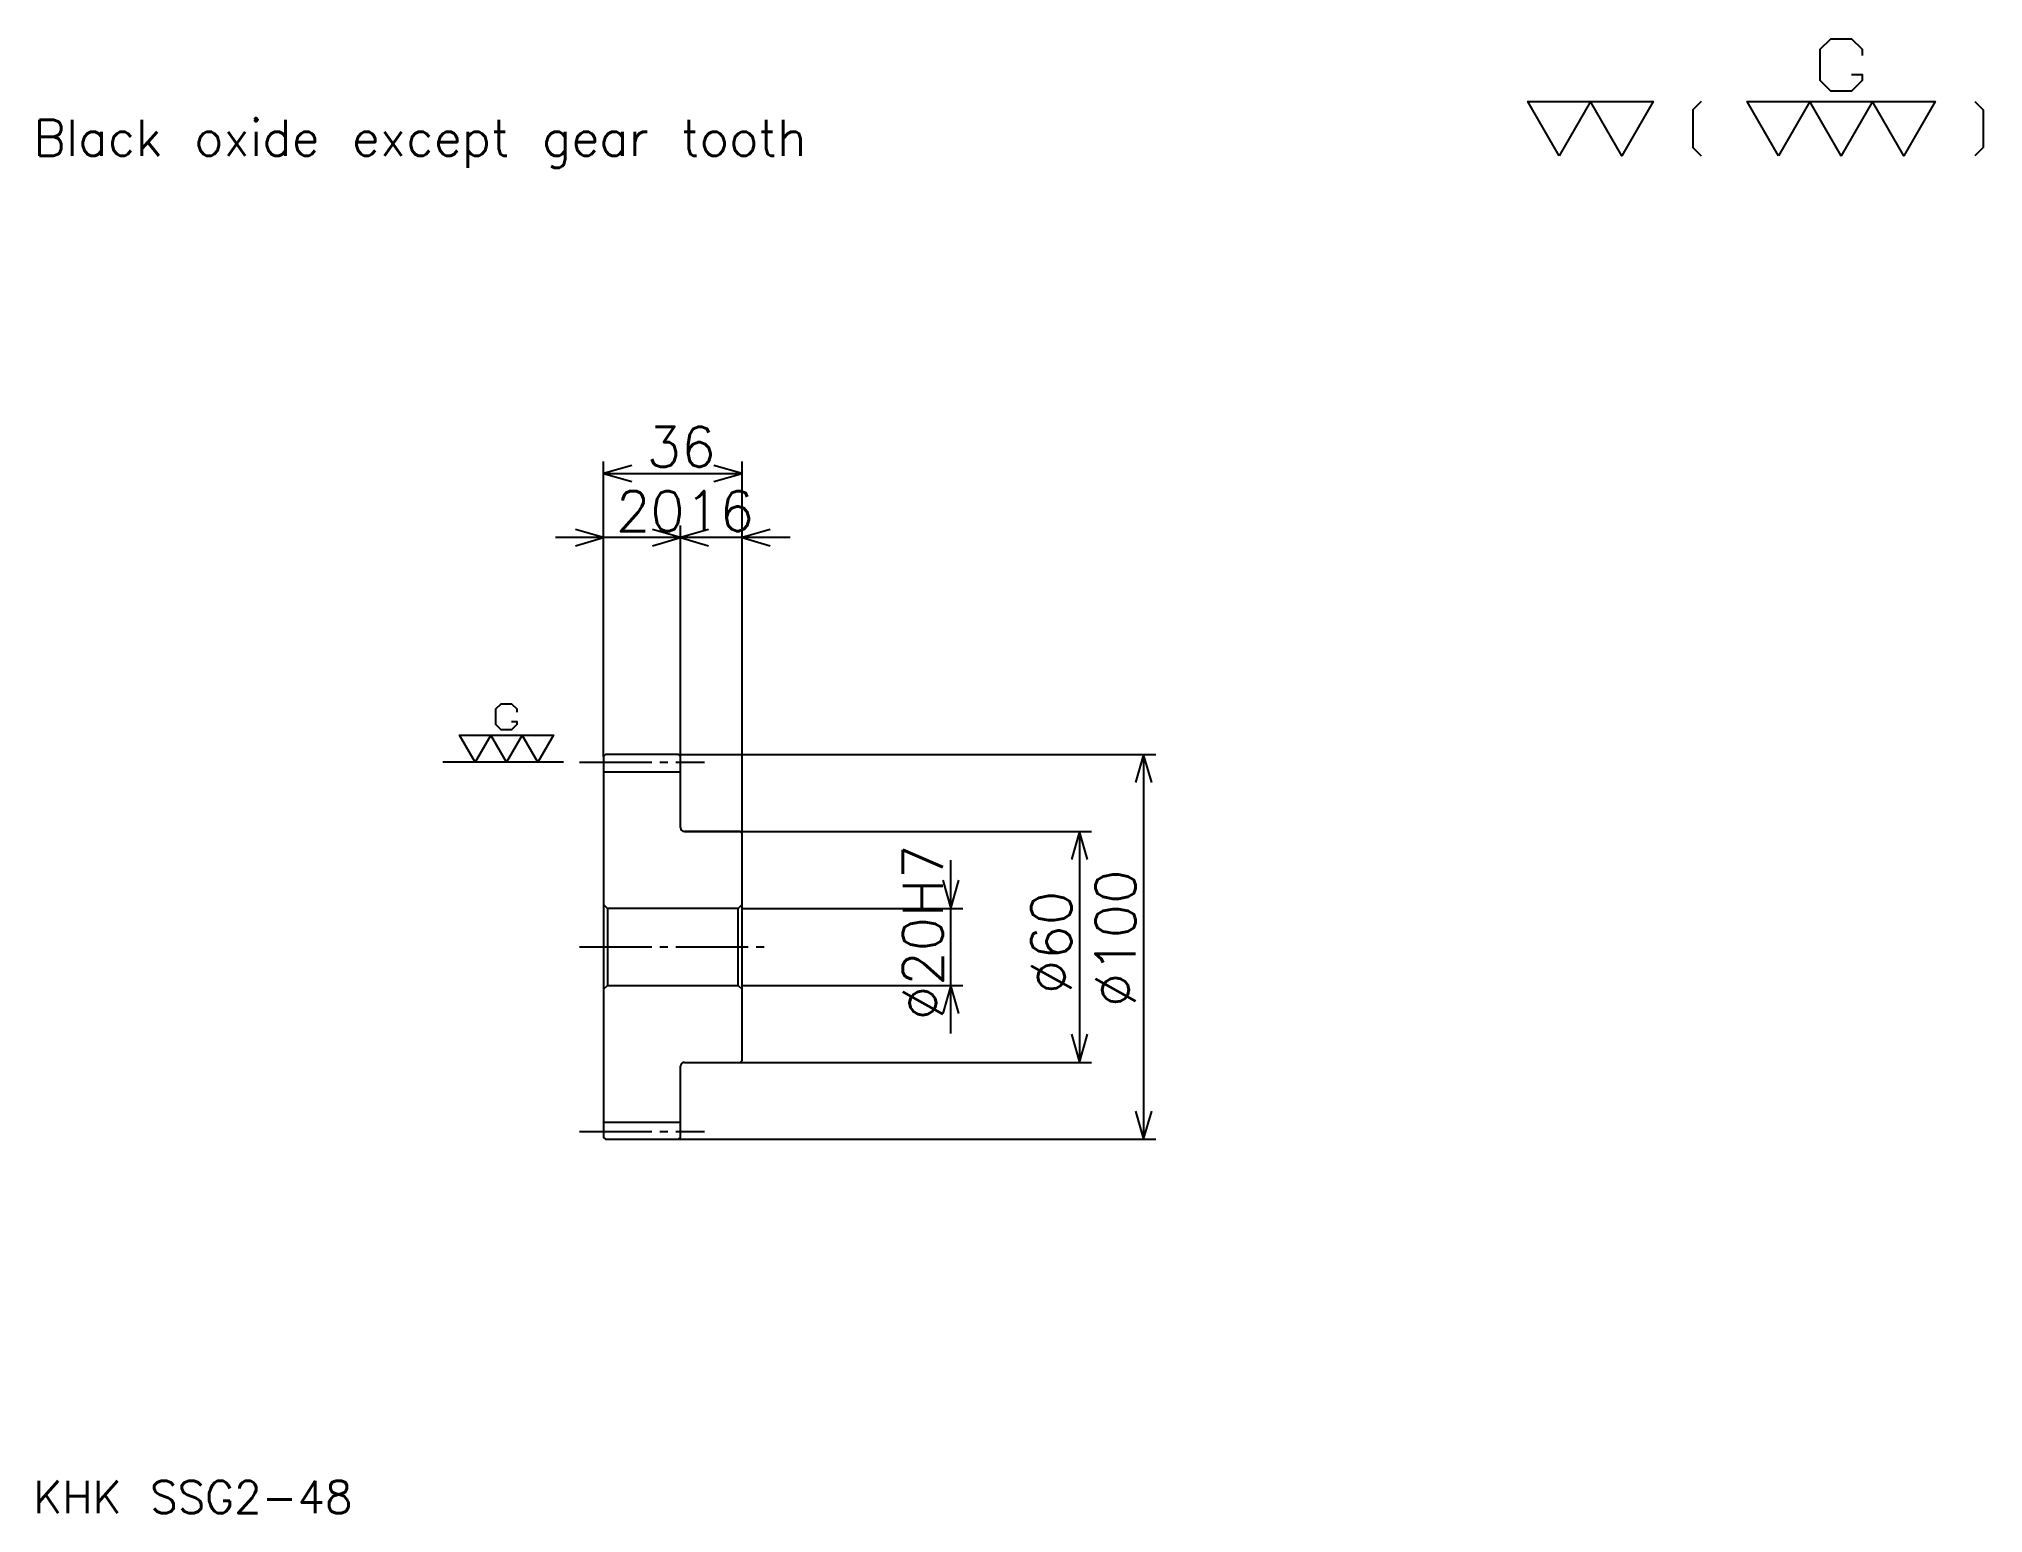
# Model space of a CAD drawing. Extents: x 22 to 528, y 23 to 406.
import ezdxf

# ---------------------------------------------------------------- set-up
doc = ezdxf.new("R2010")
doc.units = 0
doc.linetypes.add('DASHDOT', pattern=[25.04348, 18.782609, -2.086957, 2.086957, -2.086957])
doc.layers.get('0').update_dxf_attribs({"linetype": 'CONTINUOUS'})
doc.layers.add('DASHDOT', color=6, linetype='DASHDOT')
doc.styles.add('KANJI', font='TXT', dxfattribs={"bigfont": 'BIGFONT'})

msp = doc.modelspace()

# ---------------------------------------------------------------- linework, layer by layer
at = {"color": 5}
for p, q in [((169.043472, 220.086945), (169.043472, 296.260864)), ((169.043472, 293.130432), (205.043472, 293.130432)), ((205.043472, 220.086945), (205.043472, 296.260864)), ((189.043472, 220.086945), (189.043472, 279.565186)), ((201.565216, 276.434753), (156.521729, 276.434753)), ((217.565216, 276.434753), (176.521729, 276.434753)), ((169.043472, 219.586945), (169.043472, 220.086945)), ((188.543472, 220.086945), (205.043472, 220.086945)), ((189.043472, 219.586945), (189.043472, 220.086945)), ((205.043472, 220.086945), (312.521729, 220.086945)), ((205.043472, 199.586945), (205.043472, 220.086945)), ((309.391296, 220.086945), (309.391296, 120.086945)), ((190.043472, 200.086945), (205.043472, 200.086945)), ((205.043472, 200.086945), (295.82608, 200.086945)), ((292.695648, 200.086945), (292.695648, 140.086945)), ((259.304321, 147.565201), (259.304321, 192.608688)), ((205.043472, 180.086945), (262.434753, 180.086945)), ((205.043472, 160.086945), (262.434753, 160.086945)), ((190.043472, 140.086945), (205.043472, 140.086945)), ((205.043472, 140.086945), (295.82608, 140.086945)), ((188.543472, 120.086945), (205.043472, 120.086945)), ((205.043472, 120.086945), (312.521729, 120.086945))]:
    msp.add_line(p, q, dxfattribs=at)
at = {"color": 7}
msp.add_line((158.608688, 218.086945), (127.304337, 218.086945), dxfattribs=at)
at = {"color": 4}
for p, q in [((169.043472, 215.586945), (189.043472, 215.586945)), ((170.043472, 180.086945), (170.043472, 160.086945)), ((204.043472, 180.086945), (205.043472, 181.086945)), ((204.043472, 160.086945), (205.043472, 159.086945)), ((169.043472, 124.586945), (189.043472, 124.586945))]:
    msp.add_line(p, q, dxfattribs=at)
at = {"color": 7}
for points in [[(493.356506, 396.813904), (496.06955, 396.813904), (496.06955, 395.186066), (493.356506, 392.473022), (487.93042, 392.473022), (485.217377, 395.186066), (485.217377, 403.325195), (487.93042, 406.038239), (493.356506, 406.038239), (496.06955, 403.325195), (496.06955, 401.697388)], [(417.391296, 375.652161), (409.252167, 389.759979), (441.808685, 389.759979), (433.669556, 375.652161), (425.530426, 389.759979), (417.391296, 375.652161)], [(454.288696, 389.759979), (452.118256, 387.589539), (452.118256, 377.822601), (454.288696, 375.652161)], [(474.365204, 375.652161), (466.226074, 389.759979), (515.060852, 389.759979), (506.921753, 375.652161), (498.782593, 389.759979), (490.643463, 375.652161), (482.504333, 389.759979), (474.365204, 375.652161)], [(525.370422, 389.759979), (527.540894, 387.589539), (527.540894, 377.822601), (525.370422, 375.652161)], [(145.147827, 228.667816), (146.504349, 228.667816), (146.504349, 227.853897), (145.147827, 226.497375), (142.434784, 226.497375), (141.078247, 227.853897), (141.078247, 231.923462), (142.434784, 233.279984), (145.147827, 233.279984), (146.504349, 231.923462), (146.504349, 231.109558)], [(135.652161, 218.086945), (131.582611, 225.140854), (156, 225.140854), (151.930435, 218.086945), (147.86087, 225.140854), (143.79129, 218.086945), (139.721741, 225.140854), (135.652161, 218.086945)]]:
    msp.add_lwpolyline(points, dxfattribs=at)
at = {"color": 5}
for points in [[(176.347824, 295.217377), (169.043472, 293.130432), (176.347824, 291.043457)], [(197.73912, 291.043457), (205.043472, 293.130432), (197.73912, 295.217377)], [(161.73912, 274.347809), (169.043472, 276.434753), (161.73912, 278.521729)], [(181.73912, 274.347809), (189.043472, 276.434753), (181.73912, 278.521729)], [(196.347824, 278.521729), (189.043472, 276.434753), (196.347824, 274.347809)], [(212.347824, 278.521729), (205.043472, 276.434753), (212.347824, 274.347809)], [(311.478271, 212.782593), (309.391296, 220.086945), (307.304321, 212.782593)], [(294.782593, 192.782593), (292.695648, 200.086945), (290.608704, 192.782593)], [(257.217377, 187.391296), (259.304321, 180.086945), (261.391296, 187.391296)], [(261.391296, 152.782593), (259.304321, 160.086945), (257.217377, 152.782593)], [(290.608704, 147.391296), (292.695648, 140.086945), (294.782593, 147.391296)], [(307.304321, 127.391296), (309.391296, 120.086945), (311.478271, 127.391296)]]:
    msp.add_lwpolyline(points, dxfattribs=at)
at = {"color": 4}
for points in [[(189.043472, 201.086945), (189.043472, 219.586945), (188.543472, 220.086945), (169.543472, 220.086945), (169.043472, 219.586945), (169.043472, 159.086945)], [(190.043472, 140.086945), (204.543472, 140.086945), (205.043472, 140.586945), (205.043472, 199.586945), (204.543472, 200.086945), (190.043472, 200.086945)], [(169.043472, 159.086945), (170.043472, 160.086945), (204.043472, 160.086945), (204.043472, 180.086945), (170.043472, 180.086945), (169.043472, 181.086945)], [(169.043472, 159.086945), (169.043472, 120.586945), (169.543472, 120.086945), (188.543472, 120.086945), (189.043472, 120.586945), (189.043472, 139.086945)]]:
    msp.add_lwpolyline(points, dxfattribs=at)
for centre, start, end in [((190.043472, 201.086945), 180, 270), ((190.043472, 139.086945), 90, 180)]:
    msp.add_arc(centre, 1, start, end, dxfattribs=at)
at = {"layer": 'DASHDOT', "color": 7}
for p, q in [((162.782608, 218.086945), (195.304337, 218.086945)), ((162.782608, 170.086945), (211.304337, 170.086945)), ((162.782608, 122.086945), (195.304337, 122.086945))]:
    msp.add_line(p, q, dxfattribs=at)

# ---------------------------------------------------------------- texts
at = {"color": 7, "style": 'KANJI'}
for s, height, p in [('Black oxide except gear tooth', 9.391304, (20.869566, 375.652161)), ('36', 10.434783, (180.260864, 294.799988)), ('20', 10.434783, (172.260864, 278.10434)), ('16', 10.434783, (190.260864, 278.10434)), ('KHK SSG2-48', 8.347826, (20.869566, 22.956522))]:
    msp.add_text(s, height=height, dxfattribs=at).set_placement(p)
for s, p in [('%%c20H7', (257.217377, 151.043472)), ('%%c100', (307.304321, 154.434769)), ('%%c60', (290.608704, 157.82608))]:
    msp.add_text(s, height=10.434783, rotation=90, dxfattribs=at).set_placement(p)

doc.saveas('drawing.dxf')
